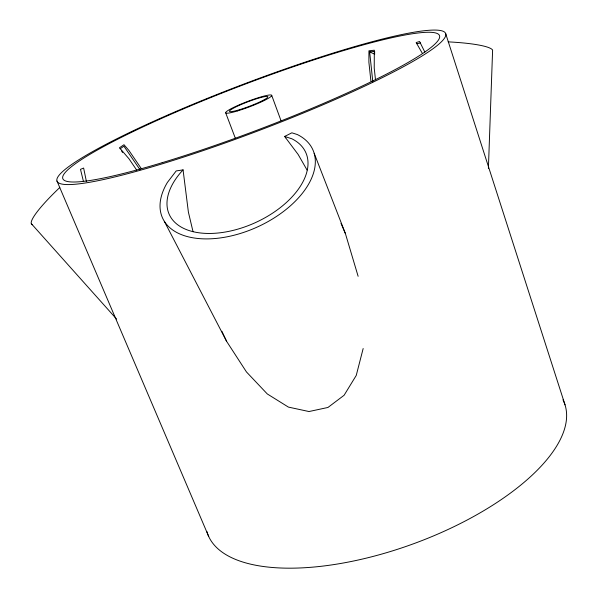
<?xml version="1.0" encoding="UTF-8"?>
<svg xmlns="http://www.w3.org/2000/svg" width="598" height="598" viewBox="0 0 598 598"><rect width="100%" height="100%" fill="white"/><g stroke="black" fill="none" stroke-linecap="round" stroke-linejoin="round"><path stroke-width="0.9" d="M374.632 54.538L374.647 51.346L369.646 51.869L372.808 81.881M488.402 168.397L492.61 50.105A62.289 9.045 0.4 0 0 448.171 41.867M363.165 348.529L356.244 375.432L344.104 395.263L327.951 407.462L308.994 411.536L288.423 407.103L267.299 393.955L246.466 371.956L226.59 341.301L164.315 221.29M120.093 148.812L123.921 146.204L140.037 169.742M307.051 170.026L298.155 154.486L284.648 136.464L291.869 132.808L297.341 134.55A82.546 47.429 -24.5 0 1 295.532 200.98A82.546 47.429 -24.5 0 1 194.791 238.094A82.546 47.429 -24.5 0 1 167.41 182.42L176.186 170.946L183.063 169.877L188.392 212.118L193.042 231.732M416.926 43.676L420.603 43.011M284.648 136.464L291.876 138.788A74.967 43.063 -24.5 0 1 285.792 203.036A74.967 43.063 -24.5 0 1 189.274 230.611A74.967 43.063 -24.5 0 1 183.063 169.877M369.646 51.869L373.989 53.895M31.328 223.667L116.565 319.048M141.188 168.434L128.929 150.464L123.988 144.723L119.465 147.758L128.959 158.747L136.725 170.146M121.603 151.025L122.605 152.497M422.218 53.132L416.156 42.563L419.579 41.501L424.842 52.093M221.858 331.255L226.59 341.301M341.002 223.353L345.397 233.571L358.127 276.298M56.974 181.022L208.709 536.481M314.167 153.252L345.397 233.571M225.67 112.798L235.298 138.145M271.686 95.314L281.023 120.721M285.089 136.247L285.665 137.802M445.645 33.503A207.865 24.406 -20.8 0 1 160.421 164.375A207.865 24.406 -20.8 0 1 147.863 123.928A207.865 24.406 -20.8 0 1 445.645 33.503L565.035 404.861M83.458 181.5L80.491 169.339L83.63 168.06L86.418 181.538M375.492 79.863L374.228 68.09L374.318 50.21L368.929 50.808L368.891 62.229L370.917 81.193M562.972 399.823A190 79.915 -20.1 0 1 415.161 543.163A190 79.915 -20.1 0 1 206.848 531.435M32.628 224.713A61.25 9.404 -41.1 0 1 59.807 187.503M239.791 109.613A20.511 2.377 -20.8 0 0 267.837 96.741A20.511 2.377 -20.8 0 0 238.363 105.749A20.511 2.377 -20.8 0 0 239.791 109.613M237.593 110.907A24.615 2.855 -20.8 0 0 271.709 95.381A24.615 2.855 -20.8 0 0 236.756 105.943A24.615 2.855 -20.8 0 0 237.593 110.907M162.215 162.663A201.466 23.636 -20.8 0 0 439.53 35.693A201.466 23.636 -20.8 0 0 151.698 122.867A201.466 23.636 -20.8 0 0 162.215 162.663"/></g></svg>
